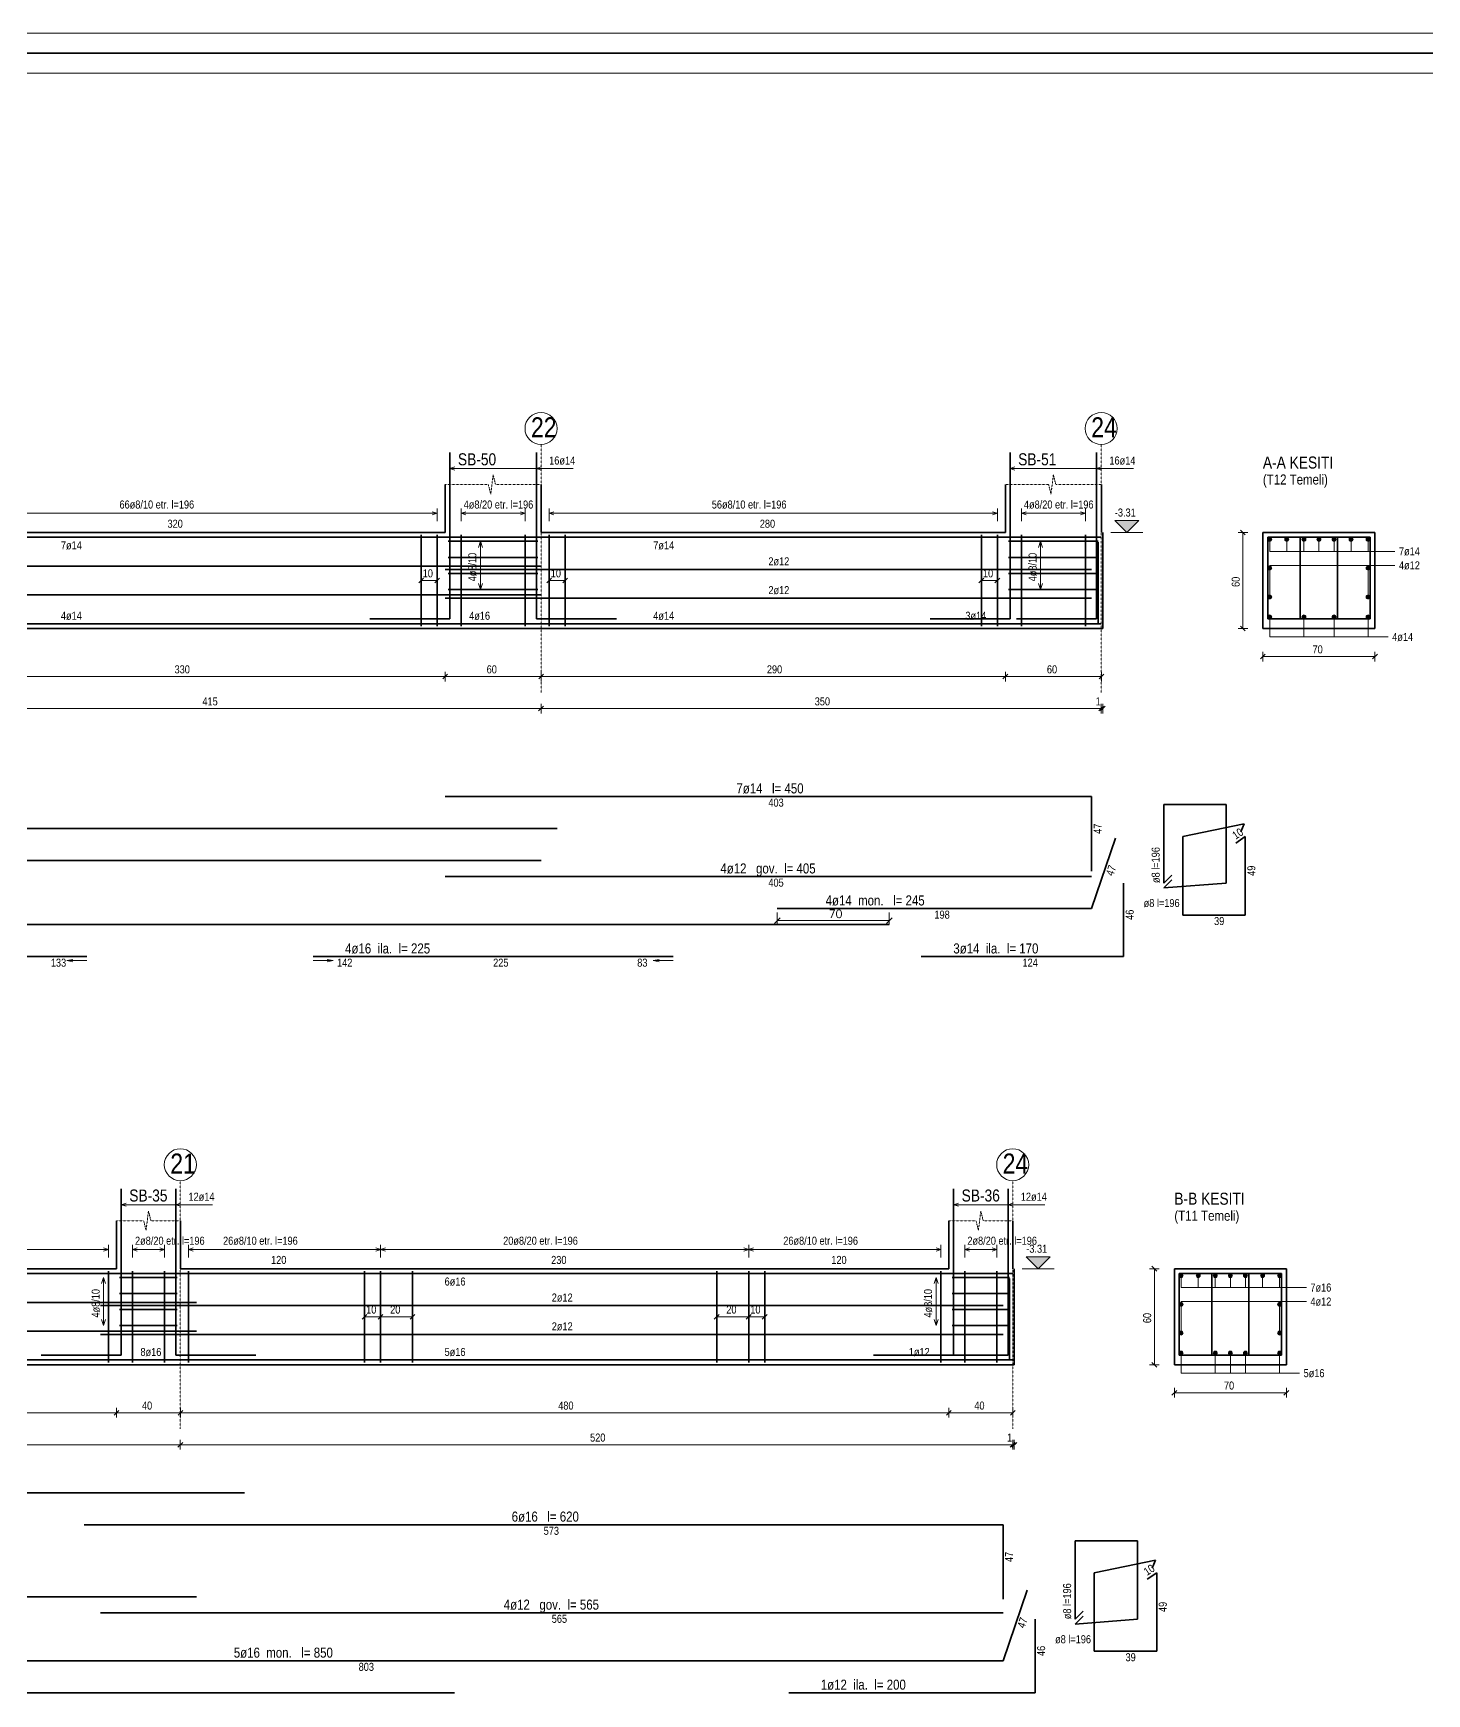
# Model space of a CAD drawing. Header units: millimetres. Extents: x -267 to 94375, y 6431 to 10838.
# Drawn here: x 20651 to 22392, y 8657 to 10732 of the extents above; entities that cross this region are included whole.
import ezdxf

# ---------------------------------------------------------------- set-up
doc = ezdxf.new("R2010")
doc.units = ezdxf.units.MM
doc.header["$LTSCALE"] = 0.0001
doc.linetypes.add('DASHED', pattern=[19.05, 12.7, -6.35])
for name, color, linetype, lineweight in [('AKS BALONU (BEYKENT)', 7, 'Continuous', 20), ('AKS CIZGISI (BEYKENT)', 252, 'DASHED', 20), ('AKS NO (BEYKENT)', 3, 'Continuous', 20), ('DIM_LAY', 8, 'Continuous', 20), ('DONATI (BEYKENT)', 4, 'Continuous', 35), ('DONATI KESIT (BEYKENT)', 7, 'Continuous', 20), ('DONATI YAZISI (BEYKENT)', 3, 'Continuous', 20), ('FILIZ (BEYKENT)', 60, 'Continuous', 20), ('I.DONATI OKU (BEYKENT)', 160, 'Continuous', 20), ('KESIT ISMI (BEYKENT)', 6, 'Continuous', 20), ('KESIT SINIRI (BEYKENT)', 241, 'DASHED', 20), ('KOLON ISMI (BEYKENT)', 91, 'Continuous', 20), ('KOT CIZGI (BEYKENT)', 120, 'Continuous', 20), ('KOT YAZI (BEYKENT)', 7, 'Continuous', 20), ('OLCU (BEYKENT)', 14, 'Continuous', 20), ('OLCU YAZISI (BEYKENT)', 7, 'Continuous', 20), ('REBAR_DET2', 1, 'Continuous', 20), ('SHEETSUMMARY-50', 152, 'Continuous', 20), ('SheetView', 40, 'Continuous', 20), ('SheetViewOut', 231, 'Continuous', 20), ('TEMEL (BEYKENT)', 2, 'Continuous', 35), ('TEMEL ISMI (BEYKENT)', 40, 'Continuous', 20)]:
    doc.layers.add(name, color=color, linetype=linetype, lineweight=lineweight)
doc.styles.add('KOT (BEYKENT)', font='')
doc.styles.add('OLCU (BEYKENT)', font='')
doc.styles.add('stastyle', font='RomanSTA.ttf')
doc.styles.add('YAZI (BEYKENT)', font='')
doc.styles.get('KOT (BEYKENT)').set_extended_font_data('Bahnschrift Light Condensed')
doc.styles.get('OLCU (BEYKENT)').set_extended_font_data('Bahnschrift Light Condensed')
doc.styles.get('YAZI (BEYKENT)').set_extended_font_data('Bahnschrift Light Condensed')

msp = doc.modelspace()

# ---------------------------------------------------------------- hatches: boundary and pattern name
at = {"layer": 'DONATI KESIT (BEYKENT)', "lineweight": 30}
h = msp.add_hatch(color=256, dxfattribs=at)
h.dxf.hatch_style = 1
h.paths.add_polyline_path([(22198.44, 10099.33, 1), (22193.44, 10099.33, 1)])
h = msp.add_hatch(color=256, dxfattribs=at)
h.dxf.hatch_style = 1
h.paths.add_polyline_path([(22219.77, 10099.33, 1), (22214.77, 10099.33, 1)])
h = msp.add_hatch(color=256, dxfattribs=at)
h.dxf.hatch_style = 1
h.paths.add_polyline_path([(22241.1, 10099.33, 1), (22236.1, 10099.33, 1)])
h = msp.add_hatch(color=256, dxfattribs=at)
h.dxf.hatch_style = 1
h.paths.add_polyline_path([(22259.94, 10099.33, 1), (22254.94, 10099.33, 1)])
h = msp.add_hatch(color=256, dxfattribs=at)
h.dxf.hatch_style = 1
h.paths.add_polyline_path([(22278.77, 10099.33, 1), (22273.77, 10099.33, 1)])
h = msp.add_hatch(color=256, dxfattribs=at)
h.dxf.hatch_style = 1
h.paths.add_polyline_path([(22300.1, 10099.33, 1), (22295.1, 10099.33, 1)])
h = msp.add_hatch(color=256, dxfattribs=at)
h.dxf.hatch_style = 1
h.paths.add_polyline_path([(22321.44, 10099.33, 1), (22316.44, 10099.33, 1)])
h = msp.add_hatch(color=256, dxfattribs=at)
h.dxf.hatch_style = 1
h.paths.add_polyline_path([(22198.44, 10063.33, 1), (22193.44, 10063.33, 1)])
h = msp.add_hatch(color=256, dxfattribs=at)
h.dxf.hatch_style = 1
h.paths.add_polyline_path([(22321.44, 10063.33, 1), (22316.44, 10063.33, 1)])
h = msp.add_hatch(color=256, dxfattribs=at)
h.dxf.hatch_style = 1
h.paths.add_polyline_path([(22198.44, 10027.33, 1), (22193.44, 10027.33, 1)])
h = msp.add_hatch(color=256, dxfattribs=at)
h.dxf.hatch_style = 1
h.paths.add_polyline_path([(22321.44, 10027.33, 1), (22316.44, 10027.33, 1)])
h = msp.add_hatch(color=256, dxfattribs=at)
h.dxf.hatch_style = 1
h.paths.add_polyline_path([(22198.44, 10002.33, 1), (22193.44, 10002.33, 1)])
h = msp.add_hatch(color=256, dxfattribs=at)
h.dxf.hatch_style = 1
h.paths.add_polyline_path([(22241.1, 10002.33, 1), (22236.1, 10002.33, 1)])
h = msp.add_hatch(color=256, dxfattribs=at)
h.dxf.hatch_style = 1
h.paths.add_polyline_path([(22278.77, 10002.33, 1), (22273.77, 10002.33, 1)])
h = msp.add_hatch(color=256, dxfattribs=at)
h.dxf.hatch_style = 1
h.paths.add_polyline_path([(22321.44, 10002.33, 1), (22316.44, 10002.33, 1)])
h = msp.add_hatch(color=256, dxfattribs=at)
h.dxf.hatch_style = 1
h.paths.add_polyline_path([(22082.78, 9179.33, 1), (22087.78, 9179.33, 1)])
h = msp.add_hatch(color=256, dxfattribs=at)
h.dxf.hatch_style = 1
h.paths.add_polyline_path([(22104.11, 9179.33, 1), (22109.11, 9179.33, 1)])
h = msp.add_hatch(color=256, dxfattribs=at)
h.dxf.hatch_style = 1
h.paths.add_polyline_path([(22125.44, 9179.33, 1), (22130.44, 9179.33, 1)])
h = msp.add_hatch(color=256, dxfattribs=at)
h.dxf.hatch_style = 1
h.paths.add_polyline_path([(22144.28, 9179.33, 1), (22149.28, 9179.33, 1)])
h = msp.add_hatch(color=256, dxfattribs=at)
h.dxf.hatch_style = 1
h.paths.add_polyline_path([(22163.11, 9179.33, 1), (22168.11, 9179.33, 1)])
h = msp.add_hatch(color=256, dxfattribs=at)
h.dxf.hatch_style = 1
h.paths.add_polyline_path([(22184.44, 9179.33, 1), (22189.44, 9179.33, 1)])
h = msp.add_hatch(color=256, dxfattribs=at)
h.dxf.hatch_style = 1
h.paths.add_polyline_path([(22205.78, 9179.33, 1), (22210.78, 9179.33, 1)])
h = msp.add_hatch(color=256, dxfattribs=at)
h.dxf.hatch_style = 1
h.paths.add_polyline_path([(22082.78, 9143.33, 1), (22087.78, 9143.33, 1)])
h = msp.add_hatch(color=256, dxfattribs=at)
h.dxf.hatch_style = 1
h.paths.add_polyline_path([(22205.78, 9143.33, 1), (22210.78, 9143.33, 1)])
h = msp.add_hatch(color=256, dxfattribs=at)
h.dxf.hatch_style = 1
h.paths.add_polyline_path([(22082.78, 9107.33, 1), (22087.78, 9107.33, 1)])
h = msp.add_hatch(color=256, dxfattribs=at)
h.dxf.hatch_style = 1
h.paths.add_polyline_path([(22205.78, 9107.33, 1), (22210.78, 9107.33, 1)])
h = msp.add_hatch(color=256, dxfattribs=at)
h.dxf.hatch_style = 1
h.paths.add_polyline_path([(22082.78, 9082.33, 1), (22087.78, 9082.33, 1)])
h = msp.add_hatch(color=256, dxfattribs=at)
h.dxf.hatch_style = 1
h.paths.add_polyline_path([(22125.44, 9082.33, 1), (22130.44, 9082.33, 1)])
h = msp.add_hatch(color=256, dxfattribs=at)
h.dxf.hatch_style = 1
h.paths.add_polyline_path([(22144.28, 9082.33, 1), (22149.28, 9082.33, 1)])
h = msp.add_hatch(color=256, dxfattribs=at)
h.dxf.hatch_style = 1
h.paths.add_polyline_path([(22163.11, 9082.33, 1), (22168.11, 9082.33, 1)])
h = msp.add_hatch(color=256, dxfattribs=at)
h.dxf.hatch_style = 1
h.paths.add_polyline_path([(22205.78, 9082.33, 1), (22210.78, 9082.33, 1)])
at = {"layer": 'KOT CIZGI (BEYKENT)'}
for points in [[(22002.44, 10122.83), (22017.44, 10107.83), (22032.44, 10122.83)], [(21921.78, 9202.83), (21891.78, 9202.83), (21906.78, 9187.83)]]:
    msp.add_hatch(color=256, dxfattribs=at).paths.add_polyline_path(points)

# ---------------------------------------------------------------- linework, layer by layer
at = {"layer": 'AKS BALONU (BEYKENT)'}
for centre in [(21285.45, 10237.83), (21985.44, 10237.83), (20834.79, 9317.83), (21874.78, 9317.83)]:
    msp.add_circle(centre, 20, dxfattribs=at)
at = {"layer": 'AKS CIZGISI (BEYKENT)'}
for p, q in [((21285.45, 10217.83), (21285.45, 9907.83)), ((21985.44, 10217.83), (21985.44, 9907.83)), ((20834.79, 9297.83), (20834.79, 8987.83)), ((21874.78, 9297.83), (21874.78, 8987.83))]:
    msp.add_line(p, q, dxfattribs=at)
at = {"layer": 'DONATI (BEYKENT)'}
for p, q in [((21171.65, 9999.83), (21171.65, 10207.83)), ((21279.65, 9999.83), (21279.65, 10207.83)), ((21871.64, 9999.83), (21871.64, 10207.83)), ((21979.64, 9999.83), (21979.64, 10207.83)), ((9211.45, 10101.83), (21985.44, 10101.83)), ((21135.65, 10104.83), (21135.65, 9990.83)), ((21155.65, 10104.83), (21155.65, 9990.83)), ((21169.65, 10096.83), (21281.65, 10096.83)), ((21185.65, 10104.83), (21185.65, 9990.83)), ((21265.65, 10104.83), (21265.65, 9990.83)), ((21295.65, 10104.83), (21295.65, 9990.83)), ((21315.65, 10104.83), (21315.65, 9990.83)), ((21835.64, 10104.83), (21835.64, 9990.83)), ((21855.64, 10104.83), (21855.64, 9990.83)), ((21869.64, 10096.83), (21981.64, 10096.83)), ((21885.64, 10104.83), (21885.64, 9990.83)), ((21965.64, 10104.83), (21965.64, 9990.83)), ((21981.44, 9993.83), (21981.44, 10095.83)), ((22193.44, 10101.83), (22321.44, 10101.83)), ((22193.44, 9999.83), (22193.44, 10101.83)), ((22234.07, 9999.83), (22234.07, 10101.83)), ((22280.69, 9999.83), (22280.69, 10101.83)), ((22321.44, 10101.83), (22321.44, 9999.83)), ((19415.45, 10065.83), (21285.65, 10065.83)), ((21169.65, 10076.83), (21281.65, 10076.83)), ((21869.64, 10076.83), (21981.64, 10076.83)), ((21165.65, 10061.83), (21973.44, 10061.83)), ((21169.65, 10056.83), (21281.65, 10056.83)), ((21869.64, 10056.83), (21981.64, 10056.83)), ((19415.45, 10029.83), (21285.65, 10029.83)), ((21165.65, 10025.83), (21973.44, 10025.83)), ((21169.65, 10036.83), (21281.65, 10036.83)), ((21869.64, 10036.83), (21981.64, 10036.83)), ((9211.45, 9993.83), (21985.44, 9993.83)), ((21071.65, 9999.83), (21171.65, 9999.83)), ((21379.65, 9999.83), (21279.65, 9999.83)), ((21771.64, 9999.83), (21871.64, 9999.83)), ((21879.64, 9999.83), (21979.64, 9999.83)), ((22321.44, 9999.83), (22193.44, 9999.83)), ((21165.65, 9777.83), (21973.44, 9777.83)), ((21973.44, 9777.83), (21973.44, 9684.75)), ((22063.44, 9767.83), (22063.44, 9669.83)), ((22063.44, 9767.83), (22141.44, 9767.83)), ((22141.44, 9669.83), (22141.44, 9767.83)), ((19368.05, 9737.83), (21305.65, 9737.83)), ((22087.44, 9727.83), (22163.85, 9743.83)), ((22159.85, 9733.83), (22163.85, 9743.83)), ((21973.44, 9637.83), (22003.44, 9725.94)), ((22087.44, 9727.83), (22087.44, 9629.83)), ((22153.44, 9719.83), (22165.44, 9727.83)), ((22165.44, 9629.83), (22165.44, 9727.83)), ((19415.45, 9697.83), (21285.65, 9697.83)), ((21165.65, 9677.83), (21973.44, 9677.83)), ((22073.44, 9679.83), (22063.44, 9669.83)), ((22073.67, 9673.83), (22063.67, 9663.83)), ((22013.44, 9669.83), (22013.44, 9577.83)), ((22141.44, 9669.83), (22063.67, 9663.83)), ((21580.64, 9637.83), (21973.44, 9637.83)), ((22165.44, 9629.83), (22087.44, 9629.83)), ((19375.57, 9617.83), (21720.64, 9617.83)), ((20173, 9577.83), (20718.03, 9577.83)), ((21000.62, 9577.83), (21450.68, 9577.83)), ((22013.44, 9577.83), (21760.64, 9577.83)), ((20760.99, 9079.83), (20760.99, 9287.83)), ((20828.99, 9079.83), (20828.99, 9287.83)), ((21800.98, 9079.83), (21800.98, 9287.83)), ((21868.98, 9079.83), (21868.98, 9287.83)), ((9211.45, 9181.83), (21874.78, 9181.83)), ((20744.99, 9184.83), (20744.99, 9070.83)), ((20758.99, 9176.83), (20830.99, 9176.83)), ((20774.99, 9184.83), (20774.99, 9070.83)), ((20814.99, 9184.83), (20814.99, 9070.83)), ((20844.99, 9184.83), (20844.99, 9070.83)), ((21064.99, 9184.83), (21064.99, 9070.83)), ((21084.99, 9184.83), (21084.99, 9070.83)), ((21124.99, 9184.83), (21124.99, 9070.83)), ((21504.98, 9184.83), (21504.98, 9070.83)), ((21544.98, 9184.83), (21544.98, 9070.83)), ((21564.98, 9184.83), (21564.98, 9070.83)), ((21784.98, 9184.83), (21784.98, 9070.83)), ((21798.98, 9176.83), (21870.98, 9176.83)), ((21814.98, 9184.83), (21814.98, 9070.83)), ((21854.98, 9184.83), (21854.98, 9070.83)), ((21870.78, 9073.83), (21870.78, 9175.83)), ((22082.78, 9181.83), (22210.78, 9181.83)), ((22082.78, 9079.83), (22082.78, 9181.83)), ((22123.41, 9079.83), (22123.41, 9181.83)), ((22170.03, 9079.83), (22170.03, 9181.83)), ((22210.78, 9181.83), (22210.78, 9079.83)), ((20758.99, 9156.83), (20830.99, 9156.83)), ((21798.98, 9156.83), (21870.98, 9156.83)), ((19284.79, 9145.83), (20854.99, 9145.83)), ((20734.99, 9141.83), (21862.78, 9141.83)), ((20758.99, 9136.83), (20830.99, 9136.83)), ((21798.98, 9136.83), (21870.98, 9136.83)), ((20758.99, 9116.83), (20830.99, 9116.83)), ((21798.98, 9116.83), (21870.98, 9116.83)), ((19284.79, 9109.83), (20854.99, 9109.83)), ((20734.99, 9105.83), (21862.78, 9105.83)), ((9211.45, 9073.83), (21874.78, 9073.83)), ((20660.99, 9079.83), (20760.99, 9079.83)), ((20928.99, 9079.83), (20828.99, 9079.83)), ((21700.98, 9079.83), (21868.98, 9079.83)), ((22210.78, 9079.83), (22082.78, 9079.83)), ((19264.79, 8907.83), (20914.99, 8907.83)), ((20714.79, 8867.83), (21862.78, 8867.83)), ((21862.78, 8867.83), (21862.78, 8774.75)), ((21952.78, 8847.83), (21952.78, 8749.83)), ((21952.78, 8847.83), (22030.78, 8847.83)), ((22030.78, 8749.83), (22030.78, 8847.83)), ((21976.78, 8807.83), (22053.19, 8823.83)), ((22049.19, 8813.83), (22053.19, 8823.83)), ((21976.78, 8807.83), (21976.78, 8709.83)), ((22042.78, 8799.83), (22054.78, 8807.83)), ((22054.78, 8709.83), (22054.78, 8807.83)), ((21862.78, 8697.83), (21892.78, 8785.94)), ((19284.79, 8777.83), (20854.99, 8777.83)), ((20734.99, 8757.83), (21862.78, 8757.83)), ((21962.78, 8759.83), (21952.78, 8749.83)), ((21902.78, 8749.83), (21902.78, 8657.83)), ((21963.01, 8753.83), (21953.01, 8743.83)), ((22030.78, 8749.83), (21953.01, 8743.83)), ((20252.44, 8697.83), (21862.78, 8697.83)), ((22054.78, 8709.83), (21976.78, 8709.83)), ((20412.44, 8657.83), (21177.54, 8657.83)), ((21902.78, 8657.83), (21594.98, 8657.83))]:
    msp.add_line(p, q, dxfattribs=at)
at = {"layer": 'DONATI KESIT (BEYKENT)'}
for centre in [(22195.94, 10099.33), (22217.27, 10099.33), (22238.6, 10099.33), (22257.44, 10099.33), (22276.27, 10099.33), (22297.6, 10099.33), (22318.94, 10099.33), (22195.94, 10063.33), (22318.94, 10063.33), (22195.94, 10027.33), (22318.94, 10027.33), (22195.94, 10002.33), (22238.6, 10002.33), (22276.27, 10002.33), (22318.94, 10002.33), (22085.28, 9179.33), (22106.61, 9179.33), (22127.94, 9179.33), (22146.78, 9179.33), (22165.61, 9179.33), (22186.94, 9179.33), (22208.28, 9179.33), (22085.28, 9143.33), (22208.28, 9143.33), (22085.28, 9107.33), (22208.28, 9107.33), (22085.28, 9082.33), (22127.94, 9082.33), (22146.78, 9082.33), (22165.61, 9082.33), (22208.28, 9082.33)]:
    msp.add_circle(centre, 2.5, dxfattribs=at)
at = {"layer": 'I.DONATI OKU (BEYKENT)'}
for p, q in [((21171.65, 10187.83), (21177.65, 10189.83)), ((21279.65, 10187.83), (21285.65, 10189.83)), ((21871.64, 10187.83), (21877.64, 10189.83)), ((21979.64, 10187.83), (21985.64, 10189.83)), ((21171.65, 10187.83), (21325.65, 10187.83)), ((21171.65, 10187.83), (21177.65, 10185.83)), ((21279.65, 10187.83), (21285.65, 10185.83)), ((21871.64, 10187.83), (22025.64, 10187.83)), ((21871.64, 10187.83), (21877.64, 10185.83)), ((21979.64, 10187.83), (21985.64, 10185.83)), ((20515.51, 10131.83), (21155.65, 10131.83)), ((21155.65, 10131.83), (21149.65, 10133.83)), ((21155.65, 10131.83), (21149.65, 10129.83)), ((21155.65, 10137.83), (21155.65, 10121.83)), ((21185.65, 10137.83), (21185.65, 10121.83)), ((21185.65, 10131.83), (21191.65, 10133.83)), ((21185.65, 10131.83), (21265.65, 10131.83)), ((21185.65, 10131.83), (21191.65, 10129.83)), ((21265.65, 10131.83), (21259.65, 10133.83)), ((21265.65, 10131.83), (21259.65, 10129.83)), ((21265.65, 10137.83), (21265.65, 10121.83)), ((21295.65, 10137.83), (21295.65, 10121.83)), ((21295.65, 10131.83), (21301.65, 10133.83)), ((21295.65, 10131.83), (21855.64, 10131.83)), ((21295.65, 10131.83), (21301.65, 10129.83)), ((21855.64, 10131.83), (21849.64, 10133.83)), ((21855.64, 10131.83), (21849.64, 10129.83)), ((21855.64, 10137.83), (21855.64, 10121.83)), ((21885.64, 10137.83), (21885.64, 10121.83)), ((21885.64, 10131.83), (21891.64, 10133.83)), ((21885.64, 10131.83), (21965.64, 10131.83)), ((21885.64, 10131.83), (21891.64, 10129.83)), ((21965.64, 10131.83), (21959.64, 10133.83)), ((21965.64, 10131.83), (21959.64, 10129.83)), ((21965.64, 10137.83), (21965.64, 10121.83)), ((21209.65, 10096.83), (21207.15, 10089.33)), ((21209.65, 10096.83), (21209.65, 10036.83)), ((21209.65, 10096.83), (21212.15, 10089.33)), ((21909.64, 10096.83), (21907.14, 10089.33)), ((21909.64, 10096.83), (21909.64, 10036.83)), ((21909.64, 10096.83), (21912.14, 10089.33)), ((22195.94, 10099.33), (22195.94, 10084.33)), ((22217.27, 10099.33), (22217.27, 10084.33)), ((22238.6, 10099.33), (22238.6, 10084.33)), ((22257.44, 10099.33), (22257.44, 10084.33)), ((22276.27, 10099.33), (22276.27, 10084.33)), ((22297.6, 10099.33), (22297.6, 10084.33)), ((22318.94, 10099.33), (22318.94, 10084.33)), ((22195.94, 10084.33), (22352.44, 10084.33)), ((22195.94, 10027.33), (22195.94, 10066.83)), ((22195.94, 10066.83), (22352.44, 10066.83)), ((22318.94, 10027.33), (22318.94, 10066.83)), ((21209.65, 10036.83), (21207.15, 10044.33)), ((21209.65, 10036.83), (21212.15, 10044.33)), ((21909.64, 10036.83), (21907.14, 10044.33)), ((21909.64, 10036.83), (21912.14, 10044.33)), ((22195.94, 10002.33), (22195.94, 9977.33)), ((22238.6, 10002.33), (22238.6, 9977.33)), ((22276.27, 10002.33), (22276.27, 9977.33)), ((22318.94, 10002.33), (22318.94, 9977.33)), ((22195.94, 9977.33), (22343.94, 9977.33)), ((20760.99, 9267.83), (20766.99, 9269.83)), ((20760.99, 9267.83), (20874.99, 9267.83)), ((20760.99, 9267.83), (20766.99, 9265.83)), ((20828.99, 9267.83), (20834.99, 9269.83)), ((20828.99, 9267.83), (20834.99, 9265.83)), ((21800.98, 9267.83), (21806.98, 9269.83)), ((21800.98, 9267.83), (21914.98, 9267.83)), ((21800.98, 9267.83), (21806.98, 9265.83)), ((21868.98, 9267.83), (21874.98, 9269.83)), ((21868.98, 9267.83), (21874.98, 9265.83)), ((20744.99, 9211.83), (20738.99, 9213.83)), ((20744.99, 9217.83), (20744.99, 9201.83)), ((20774.99, 9217.83), (20774.99, 9201.83)), ((20774.99, 9211.83), (20780.99, 9213.83)), ((20814.99, 9211.83), (20808.99, 9213.83)), ((20814.99, 9217.83), (20814.99, 9201.83)), ((20844.99, 9217.83), (20844.99, 9201.83)), ((20844.99, 9211.83), (20850.99, 9213.83)), ((21078.99, 9213.83), (21090.99, 9209.83)), ((21078.99, 9209.83), (21090.99, 9213.83)), ((21084.99, 9217.83), (21084.99, 9201.83)), ((21538.98, 9213.83), (21550.98, 9209.83)), ((21538.98, 9209.83), (21550.98, 9213.83)), ((21544.98, 9217.83), (21544.98, 9201.83)), ((21784.98, 9211.83), (21778.98, 9213.83)), ((21784.98, 9217.83), (21784.98, 9201.83)), ((21814.98, 9217.83), (21814.98, 9201.83)), ((21814.98, 9211.83), (21820.98, 9213.83)), ((21854.98, 9211.83), (21848.98, 9213.83)), ((21854.98, 9217.83), (21854.98, 9201.83)), ((19394.79, 9211.83), (20744.99, 9211.83)), ((20744.99, 9211.83), (20738.99, 9209.83)), ((20774.99, 9211.83), (20814.99, 9211.83)), ((20774.99, 9211.83), (20780.99, 9209.83)), ((20814.99, 9211.83), (20808.99, 9209.83)), ((20844.99, 9211.83), (21784.98, 9211.83)), ((20844.99, 9211.83), (20850.99, 9209.83)), ((21784.98, 9211.83), (21778.98, 9209.83)), ((21814.98, 9211.83), (21854.98, 9211.83)), ((21814.98, 9211.83), (21820.98, 9209.83)), ((21854.98, 9211.83), (21848.98, 9209.83)), ((20738.99, 9176.83), (20736.49, 9169.33)), ((20738.99, 9176.83), (20738.99, 9116.83)), ((20738.99, 9176.83), (20741.49, 9169.33)), ((21778.98, 9176.83), (21776.48, 9169.33)), ((21778.98, 9176.83), (21778.98, 9116.83)), ((21778.98, 9176.83), (21781.48, 9169.33)), ((22085.28, 9179.33), (22085.28, 9164.33)), ((22106.61, 9179.33), (22106.61, 9164.33)), ((22127.94, 9179.33), (22127.94, 9164.33)), ((22146.78, 9179.33), (22146.78, 9164.33)), ((22165.61, 9179.33), (22165.61, 9164.33)), ((22186.94, 9179.33), (22186.94, 9164.33)), ((22208.28, 9179.33), (22208.28, 9164.33)), ((22085.28, 9164.33), (22241.78, 9164.33)), ((22085.28, 9107.33), (22085.28, 9146.83)), ((22085.28, 9146.83), (22241.78, 9146.83)), ((22208.28, 9107.33), (22208.28, 9146.83)), ((20738.99, 9116.83), (20736.49, 9124.33)), ((20738.99, 9116.83), (20741.49, 9124.33)), ((21778.98, 9116.83), (21776.48, 9124.33)), ((21778.98, 9116.83), (21781.48, 9124.33)), ((22085.28, 9082.33), (22085.28, 9057.33)), ((22127.94, 9082.33), (22127.94, 9057.33)), ((22146.78, 9082.33), (22146.78, 9057.33)), ((22165.61, 9082.33), (22165.61, 9057.33)), ((22208.28, 9082.33), (22208.28, 9057.33)), ((22085.28, 9057.33), (22233.28, 9057.33))]:
    msp.add_line(p, q, dxfattribs=at)
at = {"layer": 'KESIT SINIRI (BEYKENT)'}
for p, q in [((21222.65, 10155.83), (21225.65, 10179.83)), ((21225.65, 10179.83), (21228.65, 10167.83)), ((21922.64, 10155.83), (21925.64, 10179.83)), ((21925.64, 10179.83), (21928.64, 10167.83)), ((21165.65, 10167.83), (21219.65, 10167.83)), ((21219.65, 10167.83), (21222.65, 10155.83)), ((21228.65, 10167.83), (21285.65, 10167.83)), ((21865.64, 10167.83), (21919.64, 10167.83)), ((21919.64, 10167.83), (21922.64, 10155.83)), ((21928.64, 10167.83), (21985.64, 10167.83)), ((20791.99, 9235.83), (20794.99, 9259.83)), ((20794.99, 9259.83), (20797.99, 9247.83)), ((21831.98, 9235.83), (21834.98, 9259.83)), ((21834.98, 9259.83), (21837.98, 9247.83)), ((20754.99, 9247.83), (20788.99, 9247.83)), ((20788.99, 9247.83), (20791.99, 9235.83)), ((20797.99, 9247.83), (20834.99, 9247.83)), ((21794.98, 9247.83), (21828.98, 9247.83)), ((21828.98, 9247.83), (21831.98, 9235.83)), ((21837.98, 9247.83), (21874.98, 9247.83))]:
    msp.add_line(p, q, dxfattribs=at)
at = {"layer": 'KOT CIZGI (BEYKENT)'}
for p, q in [((21997.44, 10107.83), (22037.44, 10107.83)), ((22002.44, 10122.83), (22032.44, 10122.83)), ((22017.44, 10107.83), (22002.44, 10122.83)), ((22017.44, 10107.83), (22032.44, 10122.83)), ((21891.78, 9202.83), (21921.78, 9202.83)), ((21906.78, 9187.83), (21891.78, 9202.83)), ((21906.78, 9187.83), (21921.78, 9202.83)), ((21886.78, 9187.83), (21926.78, 9187.83))]:
    msp.add_line(p, q, dxfattribs=at)
at = {"layer": 'OLCU (BEYKENT)'}
for p, q in [((22156.44, 10107.83), (22168.44, 10107.83)), ((22165.44, 10104.83), (22159.44, 10110.83)), ((22162.44, 9987.83), (22162.44, 10107.83)), ((21138.65, 10050.83), (21132.65, 10044.83)), ((21135.65, 10053.83), (21135.65, 10041.83)), ((21135.65, 10047.83), (21155.65, 10047.83)), ((21152.65, 10044.83), (21158.65, 10050.83)), ((21298.65, 10050.83), (21292.65, 10044.83)), ((21295.65, 10053.83), (21295.65, 10041.83)), ((21295.65, 10047.83), (21315.65, 10047.83)), ((21312.65, 10044.83), (21318.65, 10050.83)), ((21838.64, 10050.83), (21832.64, 10044.83)), ((21835.64, 10053.83), (21835.64, 10041.83)), ((21835.64, 10047.83), (21855.64, 10047.83)), ((21852.64, 10044.83), (21858.64, 10050.83)), ((22156.44, 9987.83), (22168.44, 9987.83)), ((22159.44, 9990.83), (22165.44, 9984.83)), ((22190.44, 9955.83), (22184.44, 9949.83)), ((22187.44, 9958.83), (22187.44, 9946.83)), ((22187.44, 9952.83), (22327.44, 9952.83)), ((22330.44, 9955.83), (22324.44, 9949.83)), ((22327.44, 9958.83), (22327.44, 9946.83)), ((17715.65, 9927.83), (21285.45, 9927.83)), ((21168.65, 9930.83), (21162.65, 9924.83)), ((21165.65, 9933.83), (21165.65, 9921.83)), ((21288.65, 9930.83), (21282.65, 9924.83)), ((21285.65, 9933.83), (21285.65, 9921.83)), ((21285.65, 9927.83), (21985.44, 9927.83)), ((21868.64, 9930.83), (21862.64, 9924.83)), ((21865.64, 9933.83), (21865.64, 9921.83)), ((21988.64, 9930.83), (21982.64, 9924.83)), ((21985.64, 9933.83), (21985.64, 9921.83)), ((9205.45, 9887.83), (21987.44, 9887.83)), ((21288.45, 9890.83), (21282.45, 9884.83)), ((21285.45, 9893.83), (21285.45, 9881.83)), ((21988.44, 9890.83), (21982.44, 9884.83)), ((21990.44, 9890.83), (21984.44, 9884.83)), ((21985.44, 9893.83), (21985.44, 9881.83)), ((21987.44, 9893.83), (21987.44, 9881.83)), ((21580.65, 9617.83), (21580.64, 9632.83)), ((21720.65, 9617.83), (21720.64, 9632.83)), ((21577.11, 9619.29), (21584.17, 9626.37)), ((21580.64, 9622.83), (21720.64, 9622.83)), ((21717.11, 9619.29), (21724.17, 9626.37)), ((22045.78, 9187.83), (22057.78, 9187.83)), ((22054.78, 9184.83), (22048.78, 9190.83)), ((22051.78, 9067.83), (22051.78, 9187.83)), ((21067.99, 9130.83), (21061.99, 9124.83)), ((21064.99, 9133.83), (21064.99, 9121.83)), ((21087.99, 9130.83), (21081.99, 9124.83)), ((21084.99, 9133.83), (21084.99, 9121.83)), ((21121.99, 9124.83), (21127.99, 9130.83)), ((21507.98, 9130.83), (21501.98, 9124.83)), ((21504.98, 9133.83), (21504.98, 9121.83)), ((21547.98, 9130.83), (21541.98, 9124.83)), ((21544.98, 9133.83), (21544.98, 9121.83)), ((21561.98, 9124.83), (21567.98, 9130.83)), ((21064.99, 9127.83), (21124.99, 9127.83)), ((21504.98, 9127.83), (21564.98, 9127.83)), ((22048.78, 9070.83), (22054.78, 9064.83)), ((22045.78, 9067.83), (22057.78, 9067.83)), ((22079.78, 9035.83), (22073.78, 9029.83)), ((22076.78, 9038.83), (22076.78, 9026.83)), ((22076.78, 9032.83), (22216.78, 9032.83)), ((22219.78, 9035.83), (22213.78, 9029.83)), ((22216.78, 9038.83), (22216.78, 9026.83)), ((17524.79, 9007.83), (20834.79, 9007.83)), ((20757.99, 9010.83), (20751.99, 9004.83)), ((20754.99, 9013.83), (20754.99, 9001.83)), ((20837.99, 9010.83), (20831.99, 9004.83)), ((20834.99, 9013.83), (20834.99, 9001.83)), ((20834.99, 9007.83), (21874.78, 9007.83)), ((21797.98, 9010.83), (21791.98, 9004.83)), ((21794.98, 9013.83), (21794.98, 9001.83)), ((21877.98, 9010.83), (21871.98, 9004.83)), ((21874.98, 9013.83), (21874.98, 9001.83)), ((9205.45, 8967.83), (21876.78, 8967.83)), ((20837.79, 8970.83), (20831.79, 8964.83)), ((20834.79, 8973.83), (20834.79, 8961.83)), ((21877.78, 8970.83), (21871.78, 8964.83)), ((21879.78, 8970.83), (21873.78, 8964.83)), ((21874.78, 8973.83), (21874.78, 8961.83)), ((21876.78, 8973.83), (21876.78, 8961.83))]:
    msp.add_line(p, q, dxfattribs=at)
at = {"layer": 'REBAR_DET2'}
for p, q in [((20693.03, 9572.83), (20700.38, 9574.29)), ((20718.03, 9572.83), (20693.03, 9572.83)), ((20693.03, 9572.83), (20700.38, 9571.37)), ((21000.62, 9572.83), (21025.62, 9572.83)), ((21025.62, 9572.83), (21018.26, 9574.29)), ((21025.62, 9572.83), (21018.26, 9571.37)), ((21425.68, 9572.83), (21433.04, 9574.29)), ((21450.68, 9572.83), (21425.68, 9572.83)), ((21425.68, 9572.83), (21433.04, 9571.37))]:
    msp.add_line(p, q, dxfattribs=at)
at = {"layer": 'SHEETSUMMARY-50', "const_width": 2, "flags": 128}
msp.add_lwpolyline([(9013.61, 6556.81), (39480.33, 6556.81), (39480.33, 10706.81), (9013.61, 10706.81)], close=True, dxfattribs=at)
at = {"layer": 'SheetView'}
msp.add_lwpolyline([(9038.61, 6581.81), (38855.33, 6581.81), (38855.33, 10681.81), (9038.61, 10681.81)], close=True, dxfattribs=at)
at = {"layer": 'SheetViewOut'}
msp.add_lwpolyline([(8988.61, 6531.81), (39505.33, 6531.81), (39505.33, 10731.81), (8988.61, 10731.81)], close=True, dxfattribs=at)
at = {"layer": 'TEMEL (BEYKENT)'}
for p, q in [((21165.65, 10107.83), (21165.65, 10167.83)), ((21285.65, 10167.83), (21285.65, 10107.83)), ((21865.64, 10107.83), (21865.64, 10167.83)), ((21985.64, 10167.83), (21985.64, 10107.83)), ((20505.51, 10107.83), (21165.65, 10107.83)), ((21285.65, 10107.83), (21865.64, 10107.83)), ((21987.44, 10107.83), (21987.44, 9987.83)), ((22327.44, 10107.83), (22187.44, 10107.83)), ((22187.44, 10107.83), (22187.44, 9987.83)), ((22327.44, 9987.83), (22327.44, 10107.83)), ((9205.45, 9987.83), (21987.44, 9987.83)), ((22187.44, 9987.83), (22327.44, 9987.83)), ((20754.99, 9187.83), (20754.99, 9247.83)), ((20834.99, 9247.83), (20834.99, 9187.83)), ((21794.98, 9187.83), (21794.98, 9247.83)), ((21874.98, 9247.83), (21874.98, 9187.83)), ((19384.79, 9187.83), (20754.99, 9187.83)), ((20834.99, 9187.83), (21794.98, 9187.83)), ((21876.78, 9187.83), (21876.78, 9067.83)), ((22216.78, 9187.83), (22076.78, 9187.83)), ((22076.78, 9187.83), (22076.78, 9067.83)), ((22216.78, 9067.83), (22216.78, 9187.83)), ((9205.45, 9067.83), (21876.78, 9067.83)), ((22076.78, 9067.83), (22216.78, 9067.83))]:
    msp.add_line(p, q, dxfattribs=at)

# ---------------------------------------------------------------- texts
at = {"layer": 'AKS NO (BEYKENT)', "style": 'YAZI (BEYKENT)'}
for s, p in [('22', (21272.95, 10226.83)), ('24', (21972.94, 10226.83)), ('21', (20822.29, 9306.83)), ('24', (21862.28, 9306.83))]:
    msp.add_text(s, height=25, dxfattribs=at).set_placement(p)
at = {"layer": 'DIM_LAY', "style": 'stastyle'}
msp.add_text('70', height=10, dxfattribs=at).set_placement((21644.94, 9626.33))
at = {"layer": 'DONATI YAZISI (BEYKENT)', "style": 'YAZI (BEYKENT)'}
for s, height, p in [(' 66ø8/10 etr. l=196', 10, (20755.58, 10137.83)), (' 4ø8/20 etr. l=196', 10, (21185.65, 10137.83)), (' 56ø8/10 etr. l=196', 10, (21495.65, 10137.83)), (' 4ø8/20 etr. l=196', 10, (21885.64, 10137.83)), ('7ø14', 10, (20685.58, 10086.83)), ('7ø14', 10, (21425.64, 10086.83)), ('7ø14', 10, (22357.44, 10079.33)), ('2ø12', 10, (21569.54, 10066.83)), ('4ø12', 10, (22357.44, 10061.83)), ('2ø12', 10, (21569.54, 10030.83)), ('4ø14', 10, (20685.58, 9998.83)), ('4ø16', 10, (21195.65, 9998.83)), ('4ø14', 10, (21425.64, 9998.83)), ('3ø14', 10, (21815.64, 9998.83)), ('4ø14', 10, (22348.94, 9972.33)), ('7ø14   l= 450', 12.5, (21529.55, 9781.83)), ('4ø12   gov.  l= 405', 12.5, (21509.54, 9681.83)), (' 4ø14  mon.   l= 245', 12.5, (21637.04, 9641.83)), ('ø8 l=196', 10, (22038.44, 9639.83)), ('4ø16  ila.  l= 225', 12.5, (21040.62, 9581.83)), ('3ø14  ila.  l= 170', 12.5, (21800.64, 9581.83)), (' 2ø8/20 etr. l=196', 10, (20774.99, 9217.83)), (' 26ø8/10 etr. l=196', 10, (20884.99, 9217.83)), (' 20ø8/20 etr. l=196', 10, (21234.98, 9217.83)), (' 26ø8/10 etr. l=196', 10, (21584.98, 9217.83)), (' 2ø8/20 etr. l=196', 10, (21814.98, 9217.83)), ('6ø16', 10, (21164.98, 9166.83)), ('2ø12', 10, (21298.88, 9146.83)), ('4ø12', 10, (22246.78, 9141.83)), ('7ø16', 10, (22246.78, 9159.33)), ('2ø12', 10, (21298.88, 9110.83)), ('8ø16', 10, (20784.99, 9078.83)), ('5ø16', 10, (21164.98, 9078.83)), ('1ø12', 10, (21744.98, 9078.83)), ('5ø16', 10, (22238.28, 9052.33)), ('6ø16   l= 620', 12.5, (21248.78, 8871.83)), ('4ø12   gov.  l= 565', 12.5, (21238.88, 8761.83)), ('ø8 l=196', 10, (21927.78, 8719.83)), (' 5ø16  mon.   l= 850', 12.5, (20897.61, 8701.83)), ('1ø12  ila.  l= 200', 12.5, (21634.98, 8661.83))]:
    msp.add_text(s, height=height, dxfattribs=at).set_placement(p)
for s, p in [('4ø8/10', (21204.65, 10046.83)), ('4ø8/10', (21904.64, 10046.83)), ('ø8 l=196', (22058.44, 9669.83)), ('4ø8/10', (20733.99, 9126.83)), ('4ø8/10', (21773.98, 9126.83)), ('ø8 l=196', (21947.78, 8749.83))]:
    msp.add_text(s, height=10, rotation=90, dxfattribs=at).set_placement(p)
at = {"layer": 'FILIZ (BEYKENT)', "style": 'YAZI (BEYKENT)'}
for s, p in [('16ø14', (21295.65, 10192.83)), ('16ø14', (21995.64, 10192.83)), ('12ø14', (20844.99, 9272.83)), ('12ø14', (21884.98, 9272.83))]:
    msp.add_text(s, height=10, dxfattribs=at).set_placement(p)
at = {"layer": 'KESIT ISMI (BEYKENT)', "style": 'YAZI (BEYKENT)'}
for s, p in [('A-A KESITI', (22187.44, 10187.83)), ('B-B KESITI', (22076.78, 9267.83))]:
    msp.add_text(s, height=15, dxfattribs=at).set_placement(p)
at = {"layer": 'KOLON ISMI (BEYKENT)', "style": 'YAZI (BEYKENT)'}
for s, p in [('SB-50', (21181.65, 10191.83)), ('SB-51', (21881.64, 10191.83)), ('SB-35', (20770.99, 9271.83)), ('SB-36', (21810.98, 9271.83))]:
    msp.add_text(s, height=15, dxfattribs=at).set_placement(p)
at = {"layer": 'KOT YAZI (BEYKENT)', "style": 'KOT (BEYKENT)'}
for p in [(22002.44, 10127.83), (21891.78, 9207.83)]:
    msp.add_text('-3.31', height=10, dxfattribs=at).set_placement(p)
at = {"layer": 'OLCU YAZISI (BEYKENT)', "style": 'OLCU (BEYKENT)'}
for s, p in [(' 320', (20815.58, 10113.83)), (' 280', (21555.64, 10113.83)), ('10', (21137.65, 10051.83)), ('10', (21297.65, 10051.83)), ('10', (21837.64, 10051.83)), ('70', (22249.44, 9956.83)), ('330', (20827.58, 9931.83)), ('60', (21217.55, 9931.83)), ('290', (21567.65, 9931.83)), ('60', (21917.54, 9931.83)), ('415', (20862.38, 9891.83)), ('350', (21627.44, 9891.83)), ('1', (21978.44, 9891.83)), ('403', (21569.54, 9765.33)), ('405', (21569.54, 9665.33)), ('198', (21777.04, 9625.33)), ('39', (22126.44, 9617.33)), ('133', (20673.03, 9565.33)), ('142', (21030.62, 9565.33)), ('225', (21225.65, 9565.33)), ('83', (21405.68, 9565.33)), ('124', (21887.04, 9565.33)), (' 120', (20944.99, 9193.83)), (' 230', (21294.98, 9193.83)), (' 120', (21644.98, 9193.83)), ('10', (21066.99, 9131.83)), ('20', (21096.99, 9131.83)), ('20', (21516.98, 9131.83)), ('10', (21546.98, 9131.83)), ('70', (22138.78, 9036.83)), ('40', (20786.89, 9011.83)), ('480', (21306.98, 9011.83)), ('40', (21826.88, 9011.83)), ('520', (21346.78, 8971.83)), ('1', (21867.78, 8971.83)), ('573', (21288.78, 8855.33)), ('565', (21298.88, 8745.33)), ('803', (21057.61, 8685.33)), ('39', (22015.78, 8697.33))]:
    msp.add_text(s, height=10, dxfattribs=at).set_placement(p)
for s, rotation, p in [('60', 90, (22158.44, 10039.83)), ('47', 90, (21985.94, 9731.29)), ('10', 34, (22153.44, 9723.83)), ('47', 71.19791, (22000.27, 9677.86)), ('49', 90, (22177.94, 9678.83)), ('46', 90, (22025.94, 9623.83)), ('60', 90, (22047.78, 9119.83)), ('47', 90, (21875.28, 8821.29)), ('10', 34, (22042.78, 8803.83)), ('49', 90, (22067.28, 8758.83)), ('47', 71.19791, (21889.61, 8737.86)), ('46', 90, (21915.28, 8703.83))]:
    msp.add_text(s, height=10, rotation=rotation, dxfattribs=at).set_placement(p)
at = {"layer": 'TEMEL ISMI (BEYKENT)', "style": 'YAZI (BEYKENT)'}
for s, p in [('(T12 Temeli)', (22187.44, 10167.83)), ('(T11 Temeli)', (22076.78, 9247.83))]:
    msp.add_text(s, height=12.5, dxfattribs=at).set_placement(p)

doc.saveas('drawing.dxf')
